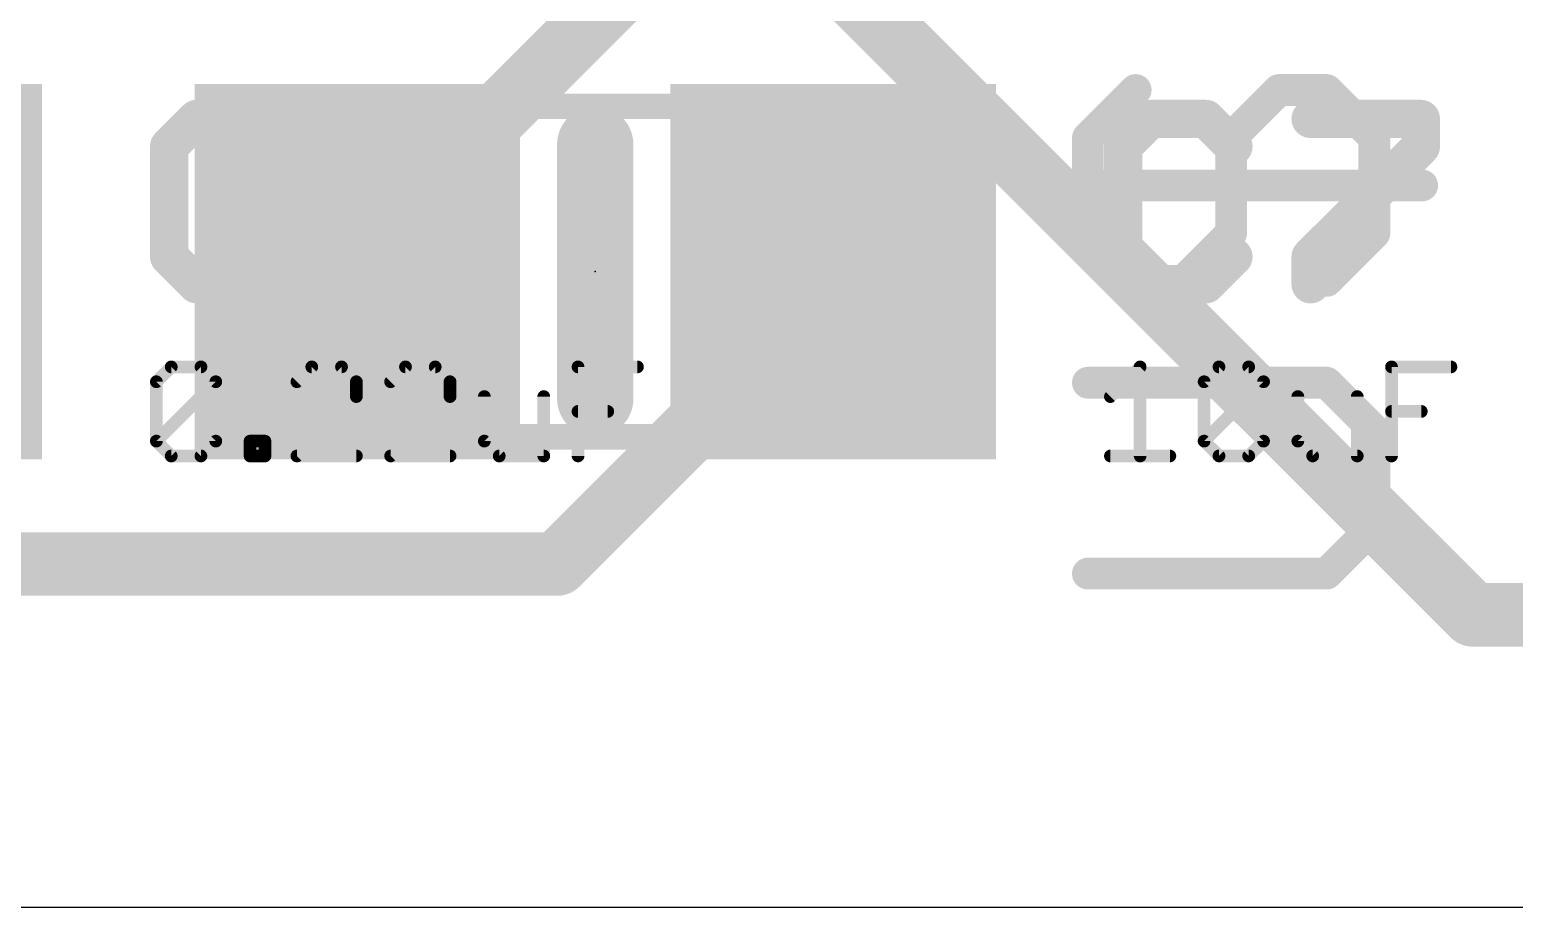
# Model space of a CAD drawing. Extents: x -4.9 to 30, y 1.2 to 21.4.
# Drawn here: x 16.79 to 22.72, y 1.27 to 4.78 of the extents above; entities that cross this region are included whole.
import ezdxf

# ---------------------------------------------------------------- set-up
doc = ezdxf.new("R2010")
doc.units = 0
for name, color, linetype in [('1', 22, 'CONTINUOUS'), ('16', 175, 'CONTINUOUS'), ('20', 7, 'CONTINUOUS'), ('21', 253, 'CONTINUOUS'), ('23', 7, 'CONTINUOUS'), ('25', 253, 'CONTINUOUS'), ('27', 253, 'CONTINUOUS'), ('51', 253, 'CONTINUOUS')]:
    doc.layers.add(name, color=color, linetype=linetype)

# ---------------------------------------------------------------- blocks, each defined once
blk = doc.blocks.new('RECT')
blk.add_solid([(-0.5, -0.5), (0.5, -0.5), (-0.5, 0.5), (0.5, 0.5)])

msp = doc.modelspace()

# ---------------------------------------------------------------- linework, layer by layer
at = {"layer": '1', "const_width": 0.254}
for points in [[(18.0848, 3.8608), (19.304, 5.08)], [(18.0848, 3.8608), (18.1, 3.81)], [(19.9136, 3.6576), (20, 3.81)], [(18.8976, 2.6416), (19.9136, 3.6576)], [(11.5824, 2.6416), (18.8976, 2.6416)]]:
    msp.add_lwpolyline(points, dxfattribs=at)
at = {"layer": '1', "const_width": 0.127}
for points in [[(18.1456, 3.879, 1), (18.024, 3.8426)], [(18.0399, 3.9057, 1), (18.1297, 3.8159)], [(20.0552, 3.7787, 1), (19.9448, 3.8413)], [(18.0392, 3.7918, 1), (18.1608, 3.8282)], [(19.8584, 3.6889, 1), (19.9688, 3.6263)], [(19.9585, 3.6127, 1), (19.8687, 3.7025)], [(18.8527, 2.6865, 1), (18.9425, 2.5967)], [(18.8976, 2.5781, 1), (18.8976, 2.7051)]]:
    msp.add_lwpolyline(points, format="xyb", dxfattribs=at)
at = {"layer": '16', "const_width": 0.254}
for points in [[(22.5552, 2.4384), (18.6944, 6.2992)], [(25.4, 2.4384), (22.5552, 2.4384)]]:
    msp.add_lwpolyline(points, dxfattribs=at)
at = {"layer": '16', "const_width": 0.127}
for points in [[(22.5552, 2.5019, 1), (22.5552, 2.3749)], [(22.5103, 2.3935, 1), (22.6001, 2.4833)]]:
    msp.add_lwpolyline(points, format="xyb", dxfattribs=at)
at = {"layer": '20'}
msp.add_line((0, 1.27), (29.19, 1.27), dxfattribs=at)
at = {"layer": '21', "const_width": 0.3048}
msp.add_lwpolyline([(19.05, 4.318), (19.05, 3.302)], dxfattribs=at)
at = {"layer": '21', "const_width": 0.1524}
for points in [[(19.1262, 4.318, 1), (18.9738, 4.318)], [(18.9738, 3.302, 1), (19.1262, 3.302)]]:
    msp.add_lwpolyline(points, format="xyb", dxfattribs=at)
at = {"layer": '23'}
msp.add_point((19.05, 3.81), dxfattribs=at)
at = {"layer": '25'}
for points, const_width in [([(21.0175, 4.3449), (21.2082, 4.5355)], 0.127), ([(21.7802, 4.5355), (21.5895, 4.3449)], 0.127), ([(21.9708, 4.5355), (21.7802, 4.5355)], 0.127), ([(22.1615, 4.3449), (21.9708, 4.5355)], 0.127), ([(17.4584, 4.4202), (17.3482, 4.31)], 0.1524), ([(17.6787, 4.4202), (17.4584, 4.4202)], 0.1524), ([(17.7888, 4.31), (17.6787, 4.4202)], 0.1524), ([(18.5373, 4.4202), (18.3169, 4.31)], 0.1524), ([(21.2684, 4.4202), (21.1582, 4.31)], 0.1524), ([(21.4887, 4.4202), (21.2684, 4.4202)], 0.1524), ([(21.5988, 4.31), (21.4887, 4.4202)], 0.1524), ([(21.9066, 4.4202), (22.3473, 4.4202)], 0.1524), ([(22.3473, 4.4202), (22.3473, 4.31)], 0.1524), ([(21.0175, 3.9636), (21.0175, 4.3449)], 0.127), ([(21.5895, 4.3449), (21.5895, 3.9636)], 0.127), ([(22.1615, 3.9636), (22.1615, 4.3449)], 0.127), ([(17.3482, 4.31), (17.3482, 3.8694)], 0.1524), ([(18.3169, 4.31), (18.0966, 4.0897)], 0.1524), ([(21.1582, 4.31), (21.1582, 3.8694)], 0.1524), ([(22.3473, 4.31), (21.9066, 3.8694)], 0.1524), ([(20.8269, 4.1542), (22.3522, 4.1542)], 0.127), ([(18.0966, 4.0897), (18.0966, 3.8694)], 0.1524), ([(18.4271, 4.0897), (18.0966, 4.0897)], 0.1524), ([(18.5373, 3.9795), (18.4271, 4.0897)], 0.1524), ([(18.5373, 3.8694), (18.5373, 3.9795)], 0.1524), ([(21.2082, 3.7729), (21.0175, 3.9636)], 0.127), ([(21.5895, 3.9636), (21.3988, 3.7729)], 0.127), ([(21.9708, 3.7729), (22.1615, 3.9636)], 0.127), ([(17.3482, 3.8694), (17.4584, 3.7592)], 0.1524), ([(17.6787, 3.7592), (17.7888, 3.8694)], 0.1524), ([(18.0966, 3.8694), (18.2068, 3.7592)], 0.1524), ([(18.4271, 3.7592), (18.5373, 3.8694)], 0.1524), ([(21.1582, 3.8694), (21.2684, 3.7592)], 0.1524), ([(21.4887, 3.7592), (21.5988, 3.8694)], 0.1524), ([(21.9066, 3.8694), (21.9066, 3.7592)], 0.1524), ([(17.4584, 3.7592), (17.6787, 3.7592)], 0.1524), ([(18.2068, 3.7592), (18.4271, 3.7592)], 0.1524), ([(21.3988, 3.7729), (21.2082, 3.7729)], 0.127), ([(21.2684, 3.7592), (21.4887, 3.7592)], 0.1524), ([(21.9708, 3.3662), (21.0175, 3.3662)], 0.127), ([(22.1615, 3.1755), (21.9708, 3.3662)], 0.127), ([(22.1615, 2.7942), (22.1615, 3.1755)], 0.127), ([(21.9708, 2.6035), (22.1615, 2.7942)], 0.127), ([(21.0175, 2.6035), (21.9708, 2.6035)], 0.127)]:
    msp.add_lwpolyline(points, dxfattribs=dict(at, const_width=const_width))
for points, const_width in [([(21.2306, 4.5131, 1), (21.1857, 4.558)], 0.0635), ([(21.7802, 4.5673, 1), (21.7802, 4.5038)], 0.0635), ([(21.8026, 4.5131, 1), (21.7577, 4.558)], 0.0635), ([(21.9933, 4.558, 1), (21.9484, 4.5131)], 0.0635), ([(21.9708, 4.5038, 1), (21.9708, 4.5673)], 0.0635), ([(17.4584, 4.4583, 1), (17.4584, 4.3821)], 0.0762), ([(17.4853, 4.3932, 1), (17.4314, 4.4471)], 0.0762), ([(17.7056, 4.4471, 1), (17.6517, 4.3932)], 0.0762), ([(17.6787, 4.3821, 1), (17.6787, 4.4583)], 0.0762), ([(18.5543, 4.3861, 1), (18.5202, 4.4542)], 0.0762), ([(21.2684, 4.4583, 1), (21.2684, 4.3821)], 0.0762), ([(21.2953, 4.3932, 1), (21.2414, 4.4471)], 0.0762), ([(21.5156, 4.4471, 1), (21.4617, 4.3932)], 0.0762), ([(21.4887, 4.3821, 1), (21.4887, 4.4583)], 0.0762), ([(21.9066, 4.4583, 1), (21.9066, 4.3821)], 0.0762), ([(22.3854, 4.4202, 1), (22.3092, 4.4202)], 0.0762), ([(22.3473, 4.3821, 1), (22.3473, 4.4583)], 0.0762), ([(21.0493, 4.3449, 1), (20.9858, 4.3449)], 0.0635), ([(20.9951, 4.3673, 1), (21.04, 4.3224)], 0.0635), ([(21.6213, 4.3449, 1), (21.5578, 4.3449)], 0.0635), ([(21.5671, 4.3673, 1), (21.612, 4.3224)], 0.0635), ([(22.1932, 4.3449, 1), (22.1298, 4.3449)], 0.0635), ([(22.139, 4.3224, 1), (22.184, 4.3673)], 0.0635), ([(17.3863, 4.31, 1), (17.3101, 4.31)], 0.0762), ([(17.3213, 4.3369, 1), (17.3751, 4.2831)], 0.0762), ([(17.7619, 4.2831, 1), (17.8158, 4.3369)], 0.0762), ([(18.2999, 4.3441, 1), (18.334, 4.2759)], 0.0762), ([(18.3439, 4.2831, 1), (18.29, 4.3369)], 0.0762), ([(21.1963, 4.31, 1), (21.1201, 4.31)], 0.0762), ([(21.1313, 4.3369, 1), (21.1851, 4.2831)], 0.0762), ([(21.5719, 4.2831, 1), (21.6258, 4.3369)], 0.0762), ([(22.3092, 4.31, 1), (22.3854, 4.31)], 0.0762), ([(22.3742, 4.2831, 1), (22.3203, 4.3369)], 0.0762), ([(20.8269, 4.186, 1), (20.8269, 4.1225)], 0.0635), ([(22.3522, 4.1225, 1), (22.3522, 4.186)], 0.0635), ([(18.1347, 4.0897, 1), (18.0585, 4.0897)], 0.0762), ([(18.0966, 4.1278, 1), (18.0966, 4.0516)], 0.0762), ([(18.0697, 4.1166, 1), (18.1236, 4.0627)], 0.0762), ([(18.454, 4.1166, 1), (18.4002, 4.0627)], 0.0762), ([(18.4271, 4.0516, 1), (18.4271, 4.1278)], 0.0762), ([(18.5754, 3.9795, 1), (18.4992, 3.9795)], 0.0762), ([(18.5103, 3.9526, 1), (18.5642, 4.0065)], 0.0762), ([(21.04, 3.986, 1), (20.9951, 3.9411)], 0.0635), ([(20.9858, 3.9636, 1), (21.0493, 3.9636)], 0.0635), ([(21.5578, 3.9636, 1), (21.6213, 3.9636)], 0.0635), ([(21.612, 3.9411, 1), (21.5671, 3.986)], 0.0635), ([(22.1298, 3.9636, 1), (22.1932, 3.9636)], 0.0635), ([(22.184, 3.9411, 1), (22.139, 3.986)], 0.0635), ([(17.3751, 3.8963, 1), (17.3213, 3.8424)], 0.0762), ([(17.8158, 3.8424, 1), (17.7619, 3.8963)], 0.0762), ([(18.1236, 3.8963, 1), (18.0697, 3.8424)], 0.0762), ([(18.5642, 3.8424, 1), (18.5103, 3.8963)], 0.0762), ([(21.1851, 3.8963, 1), (21.1313, 3.8424)], 0.0762), ([(21.6258, 3.8424, 1), (21.5719, 3.8963)], 0.0762), ([(21.9447, 3.8694, 1), (21.8685, 3.8694)], 0.0762), ([(21.8797, 3.8963, 1), (21.9336, 3.8424)], 0.0762), ([(17.3101, 3.8694, 1), (17.3863, 3.8694)], 0.0762), ([(18.0585, 3.8694, 1), (18.1347, 3.8694)], 0.0762), ([(18.4992, 3.8694, 1), (18.5754, 3.8694)], 0.0762), ([(21.1201, 3.8694, 1), (21.1963, 3.8694)], 0.0762), ([(17.4584, 3.7973, 1), (17.4584, 3.7211)], 0.0762), ([(17.4314, 3.7323, 1), (17.4853, 3.7861)], 0.0762), ([(17.6517, 3.7861, 1), (17.7056, 3.7323)], 0.0762), ([(17.6787, 3.7211, 1), (17.6787, 3.7973)], 0.0762), ([(18.2068, 3.7973, 1), (18.2068, 3.7211)], 0.0762), ([(18.1798, 3.7323, 1), (18.2337, 3.7861)], 0.0762), ([(18.4002, 3.7861, 1), (18.454, 3.7323)], 0.0762), ([(18.4271, 3.7211, 1), (18.4271, 3.7973)], 0.0762), ([(21.2082, 3.8046, 1), (21.2082, 3.7411)], 0.0635), ([(21.1857, 3.7504, 1), (21.2306, 3.7953)], 0.0635), ([(21.2684, 3.7973, 1), (21.2684, 3.7211)], 0.0762), ([(21.2414, 3.7323, 1), (21.2953, 3.7861)], 0.0762), ([(21.3764, 3.7953, 1), (21.4213, 3.7504)], 0.0635), ([(21.3988, 3.7411, 1), (21.3988, 3.8046)], 0.0635), ([(21.4617, 3.7861, 1), (21.5156, 3.7323)], 0.0762), ([(21.4887, 3.7211, 1), (21.4887, 3.7973)], 0.0762), ([(21.8685, 3.7592, 1), (21.9447, 3.7592)], 0.0762), ([(21.9484, 3.7953, 1), (21.9933, 3.7504)], 0.0635), ([(21.0175, 3.3979, 1), (21.0175, 3.3344)], 0.0635), ([(21.9933, 3.3886, 1), (21.9484, 3.3437)], 0.0635), ([(21.9708, 3.3344, 1), (21.9708, 3.3979)], 0.0635), ([(22.1932, 3.1755, 1), (22.1298, 3.1755)], 0.0635), ([(22.139, 3.153, 1), (22.184, 3.1979)], 0.0635), ([(22.184, 2.7717, 1), (22.139, 2.8166)], 0.0635), ([(22.1298, 2.7942, 1), (22.1932, 2.7942)], 0.0635), ([(21.0175, 2.6353, 1), (21.0175, 2.5717)], 0.0635), ([(21.9484, 2.626, 1), (21.9933, 2.581)], 0.0635), ([(21.9708, 2.5717, 1), (21.9708, 2.6353)], 0.0635)]:
    msp.add_lwpolyline(points, format="xyb", dxfattribs=dict(at, const_width=const_width))
at = {"layer": '27', "const_width": 0.0508}
for points in [[(17.2974, 3.37), (17.3567, 3.4293)], [(17.3567, 3.4293), (17.4754, 3.4293)], [(17.4754, 3.4293), (17.5347, 3.37)], [(17.918, 3.4293), (17.8587, 3.37)], [(18.0367, 3.4293), (17.918, 3.4293)], [(18.096, 3.37), (18.0367, 3.4293)], [(18.2922, 3.4293), (18.2329, 3.37)], [(18.4109, 3.4293), (18.2922, 3.4293)], [(18.4702, 3.37), (18.4109, 3.4293)], [(18.9813, 3.0734), (18.9813, 3.4293)], [(18.9813, 3.4293), (19.2186, 3.4293)], [(21.1074, 3.3107), (21.226, 3.4293)], [(21.226, 3.4293), (21.226, 3.0734)], [(21.4816, 3.37), (21.5409, 3.4293)], [(21.5409, 3.4293), (21.6596, 3.4293)], [(21.6596, 3.4293), (21.7189, 3.37)], [(22.23, 3.0734), (22.23, 3.4293)], [(22.23, 3.4293), (22.4673, 3.4293)], [(17.2974, 3.1327), (17.2974, 3.37)], [(17.2974, 3.1327), (17.5347, 3.37)], [(17.5347, 3.37), (17.5347, 3.1327)], [(18.096, 3.3107), (18.096, 3.37)], [(18.4702, 3.3107), (18.4702, 3.37)], [(21.4816, 3.1327), (21.4816, 3.37)], [(21.4816, 3.1327), (21.7189, 3.37)], [(21.7189, 3.37), (21.7189, 3.1327)], [(17.8587, 3.0734), (18.096, 3.3107)], [(18.2329, 3.0734), (18.4702, 3.3107)], [(18.6071, 3.3107), (18.6071, 3.1327)], [(18.8444, 3.0734), (18.8444, 3.3107)], [(21.8558, 3.3107), (21.8558, 3.1327)], [(22.0931, 3.0734), (22.0931, 3.3107)], [(18.9813, 3.2513), (19.1, 3.2513)], [(22.23, 3.2513), (22.3487, 3.2513)], [(17.3567, 3.0734), (17.2974, 3.1327)], [(17.5347, 3.1327), (17.4754, 3.0734)], [(17.6716, 3.0734), (17.6716, 3.1327)], [(17.6716, 3.1327), (17.7309, 3.1327)], [(17.7309, 3.1327), (17.7309, 3.0734)], [(18.6071, 3.1327), (18.6664, 3.0734)], [(21.5409, 3.0734), (21.4816, 3.1327)], [(21.7189, 3.1327), (21.6596, 3.0734)], [(21.8558, 3.1327), (21.9151, 3.0734)], [(17.4754, 3.0734), (17.3567, 3.0734)], [(17.7309, 3.0734), (17.6716, 3.0734)], [(18.096, 3.0734), (17.8587, 3.0734)], [(18.4702, 3.0734), (18.2329, 3.0734)], [(18.6664, 3.0734), (18.8444, 3.0734)], [(21.1074, 3.0734), (21.3447, 3.0734)], [(21.6596, 3.0734), (21.5409, 3.0734)], [(21.9151, 3.0734), (22.0931, 3.0734)]]:
    msp.add_lwpolyline(points, dxfattribs=at)
at = {"layer": '27', "const_width": 0.0254}
for points in [[(17.3567, 3.442, 1), (17.3567, 3.4166)], [(17.3657, 3.4203, 1), (17.3477, 3.4383)], [(17.4843, 3.4383, 1), (17.4664, 3.4203)], [(17.4754, 3.4166, 1), (17.4754, 3.442)], [(17.918, 3.442, 1), (17.918, 3.4166)], [(17.927, 3.4203, 1), (17.909, 3.4383)], [(18.0456, 3.4383, 1), (18.0277, 3.4203)], [(18.0367, 3.4166, 1), (18.0367, 3.442)], [(18.2922, 3.442, 1), (18.2922, 3.4166)], [(18.3012, 3.4203, 1), (18.2833, 3.4383)], [(18.4198, 3.4383, 1), (18.4019, 3.4203)], [(18.4109, 3.4166, 1), (18.4109, 3.442)], [(18.994, 3.4293, 1), (18.9686, 3.4293)], [(18.9813, 3.442, 1), (18.9813, 3.4166)], [(19.2186, 3.4166, 1), (19.2186, 3.442)], [(21.2387, 3.4293, 1), (21.2133, 3.4293)], [(21.235, 3.4203, 1), (21.2171, 3.4383)], [(21.5409, 3.442, 1), (21.5409, 3.4166)], [(21.5499, 3.4203, 1), (21.5319, 3.4383)], [(21.6685, 3.4383, 1), (21.6506, 3.4203)], [(21.6596, 3.4166, 1), (21.6596, 3.442)], [(22.2427, 3.4293, 1), (22.2173, 3.4293)], [(22.23, 3.442, 1), (22.23, 3.4166)], [(22.4673, 3.4166, 1), (22.4673, 3.442)], [(17.3101, 3.37, 1), (17.2847, 3.37)], [(17.2884, 3.379, 1), (17.3064, 3.361)], [(17.5474, 3.37, 1), (17.522, 3.37)], [(17.5436, 3.361, 1), (17.5257, 3.379)], [(17.5257, 3.361, 1), (17.5436, 3.379)], [(17.8497, 3.379, 1), (17.8677, 3.361)], [(18.1087, 3.37, 1), (18.0833, 3.37)], [(18.087, 3.361, 1), (18.105, 3.379)], [(18.2239, 3.379, 1), (18.2419, 3.361)], [(18.4829, 3.37, 1), (18.4575, 3.37)], [(18.4612, 3.361, 1), (18.4792, 3.379)], [(21.4943, 3.37, 1), (21.4689, 3.37)], [(21.4726, 3.379, 1), (21.4906, 3.361)], [(21.7316, 3.37, 1), (21.7062, 3.37)], [(21.7279, 3.361, 1), (21.7099, 3.379)], [(21.7099, 3.361, 1), (21.7279, 3.379)], [(18.0833, 3.3107, 1), (18.1087, 3.3107)], [(18.105, 3.3017, 1), (18.087, 3.3196)], [(18.4575, 3.3107, 1), (18.4829, 3.3107)], [(18.4792, 3.3017, 1), (18.4612, 3.3196)], [(18.6198, 3.3107, 1), (18.5944, 3.3107)], [(18.8571, 3.3107, 1), (18.8317, 3.3107)], [(21.0984, 3.3196, 1), (21.1164, 3.3017)], [(21.8685, 3.3107, 1), (21.8431, 3.3107)], [(22.1058, 3.3107, 1), (22.0804, 3.3107)], [(18.9813, 3.2641, 1), (18.9813, 3.2386)], [(19.1, 3.2386, 1), (19.1, 3.2641)], [(22.23, 3.2641, 1), (22.23, 3.2386)], [(22.3487, 3.2386, 1), (22.3487, 3.2641)], [(17.3064, 3.1417, 1), (17.2884, 3.1237)], [(17.2884, 3.1417, 1), (17.3064, 3.1237)], [(17.2847, 3.1327, 1), (17.3101, 3.1327)], [(17.522, 3.1327, 1), (17.5474, 3.1327)], [(17.5436, 3.1237, 1), (17.5257, 3.1417)], [(17.6843, 3.1327, 1), (17.6589, 3.1327)], [(17.6716, 3.1454, 1), (17.6716, 3.12)], [(17.7436, 3.1327, 1), (17.7182, 3.1327)], [(17.7309, 3.12, 1), (17.7309, 3.1454)], [(18.6161, 3.1417, 1), (18.5981, 3.1237)], [(18.5944, 3.1327, 1), (18.6198, 3.1327)], [(21.4906, 3.1417, 1), (21.4726, 3.1237)], [(21.4726, 3.1417, 1), (21.4906, 3.1237)], [(21.4689, 3.1327, 1), (21.4943, 3.1327)], [(21.7062, 3.1327, 1), (21.7316, 3.1327)], [(21.7279, 3.1237, 1), (21.7099, 3.1417)], [(21.8648, 3.1417, 1), (21.8468, 3.1237)], [(21.8431, 3.1327, 1), (21.8685, 3.1327)], [(17.3567, 3.0861, 1), (17.3567, 3.0607)], [(17.3477, 3.0644, 1), (17.3657, 3.0824)], [(17.4664, 3.0824, 1), (17.4843, 3.0644)], [(17.4754, 3.0607, 1), (17.4754, 3.0861)], [(17.6716, 3.0861, 1), (17.6716, 3.0607)], [(17.6589, 3.0734, 1), (17.6843, 3.0734)], [(17.7182, 3.0734, 1), (17.7436, 3.0734)], [(17.7309, 3.0607, 1), (17.7309, 3.0861)], [(17.8587, 3.0861, 1), (17.8587, 3.0607)], [(17.8497, 3.0824, 1), (17.8677, 3.0644)], [(18.096, 3.0607, 1), (18.096, 3.0861)], [(18.2329, 3.0861, 1), (18.2329, 3.0607)], [(18.2239, 3.0824, 1), (18.2419, 3.0644)], [(18.4702, 3.0607, 1), (18.4702, 3.0861)], [(18.6664, 3.0861, 1), (18.6664, 3.0607)], [(18.6575, 3.0644, 1), (18.6754, 3.0824)], [(18.8317, 3.0734, 1), (18.8571, 3.0734)], [(18.8444, 3.0607, 1), (18.8444, 3.0861)], [(18.9686, 3.0734, 1), (18.994, 3.0734)], [(21.1074, 3.0861, 1), (21.1074, 3.0607)], [(21.2133, 3.0734, 1), (21.2387, 3.0734)], [(21.3447, 3.0607, 1), (21.3447, 3.0861)], [(21.5409, 3.0861, 1), (21.5409, 3.0607)], [(21.5319, 3.0644, 1), (21.5499, 3.0824)], [(21.6506, 3.0824, 1), (21.6685, 3.0644)], [(21.6596, 3.0607, 1), (21.6596, 3.0861)], [(21.9151, 3.0861, 1), (21.9151, 3.0607)], [(21.9061, 3.0644, 1), (21.9241, 3.0824)], [(22.0804, 3.0734, 1), (22.1058, 3.0734)], [(22.0931, 3.0607, 1), (22.0931, 3.0861)], [(22.2173, 3.0734, 1), (22.2427, 3.0734)]]:
    msp.add_lwpolyline(points, format="xyb", dxfattribs=at)
at = {"layer": '51', "const_width": 0.1016}
for points in [[(18.669, 4.47), (19.431, 4.47)], [(18.694, 3.15), (19.431, 3.15)]]:
    msp.add_lwpolyline(points, dxfattribs=at)
at = {"layer": '51', "const_width": 0.0508}
for points in [[(18.669, 4.4954, 1), (18.669, 4.4446)], [(19.431, 4.4446, 1), (19.431, 4.4954)], [(18.694, 3.1754, 1), (18.694, 3.1246)], [(19.431, 3.1246, 1), (19.431, 3.1754)]]:
    msp.add_lwpolyline(points, format="xyb", dxfattribs=at)

# ---------------------------------------------------------------- block references
at = {"layer": '1', "xscale": 1.3, "yscale": 1.5}
for p in [(16.19, 3.81), (18.1, 3.81), (20, 3.81)]:
    msp.add_blockref('RECT', p, dxfattribs=at)
at = {"layer": '51', "xscale": 0.7501, "yscale": 1.4501}
for p in [(18.3329, 3.8112), (19.7807, 3.8112)]:
    msp.add_blockref('RECT', p, dxfattribs=at)

doc.saveas('drawing.dxf')
